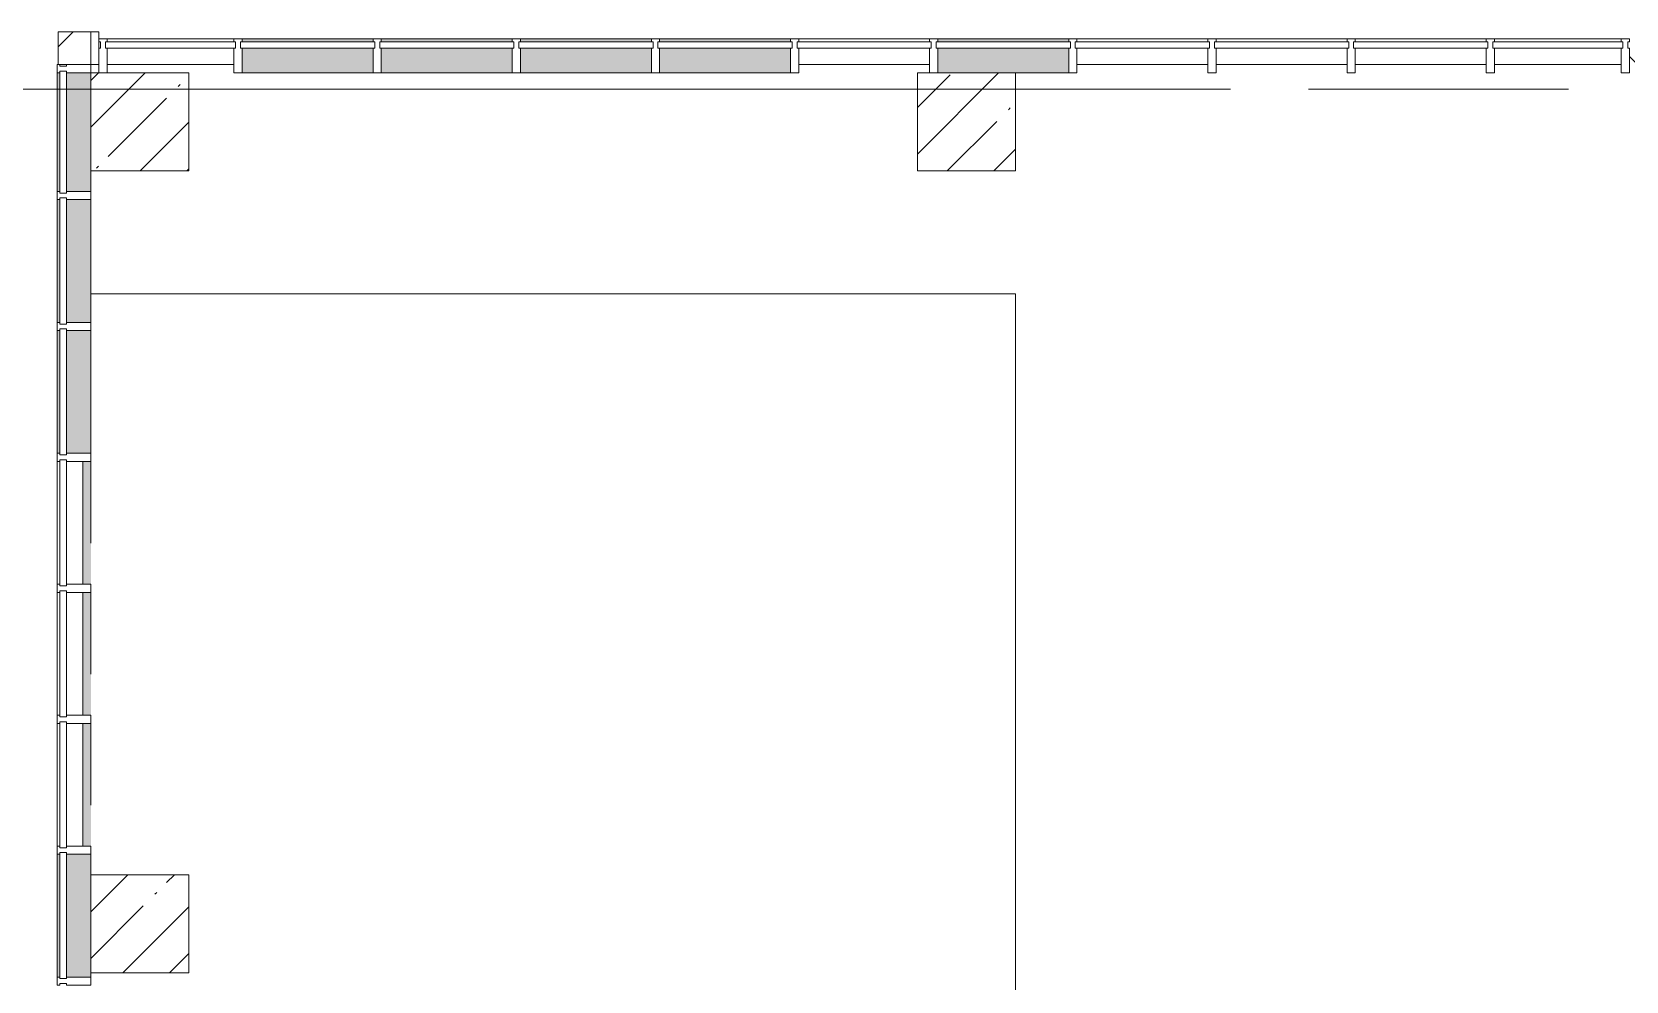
# Model space of a CAD drawing. Header units: millimetres. Extents: x 35363 to 232034, y -8553 to 29000.
# Drawn here: x 108724 to 118464, y 21550 to 27350 of the extents above; entities that cross this region are included whole.
import ezdxf

# ---------------------------------------------------------------- set-up
doc = ezdxf.new("R2010")
doc.units = ezdxf.units.MM
doc.linetypes.add('200_ШТРИХ__ш1_п0_6_', pattern=[800, 500, -300])
doc.linetypes.add('Осевая', pattern=[3175, 635, -476.25, 1587.5, -476.25])
for name, color, linetype, lineweight in [('A-DETL-MBND-1', 7, '200_ШТРИХ__ш1_п0_6_', 9), ('A-GLAZ-CURT-2', 7, 'Continuous', 5), ('A-GLAZ-CWMG-2', 7, 'Continuous', 5), ('A-WALL-2', 7, 'Continuous', 5), ('S-COLS-1', 7, 'Continuous', 5), ('Оси', 7, 'Continuous', 9), ('Оси-2', 7, 'Осевая', 9)]:
    doc.layers.add(name, color=color, linetype=linetype, lineweight=lineweight)
doc.layers.add('A-FLOR-1', color=7, linetype='Continuous', lineweight=5, true_color=0xaaaaaa)
doc.layers.add('A-GLAZ-CWMG-3', color=7, linetype='Continuous', lineweight=5, true_color=0x383e42)

# ---------------------------------------------------------------- blocks, each defined once
blk = doc.blocks.new('Прямоугольный импост - Импост структурный с накладкой - 190мм-22856805-2_6_2_птичка')
at = {"layer": 'A-GLAZ-CWMG-2'}
for p, q in [((0, 17), (-50, 17)), ((-50, 17), (-50, 0)), ((-50, 0), (-40, 0)), ((-40, 0), (-40, -40)), ((-10, -40), (-10, 0)), ((-10, 0), (-0.1, 0)), ((0, 11.1), (0, 17)), ((-40, -40), (-50, -40)), ((-50, -40), (-50, -190)), ((-0.1, -40), (-10, -40)), ((-50, -190), (0, -190))]:
    blk.add_line(p, q, dxfattribs=at)
blk = doc.blocks.new('Системная панель - Стекло - 40мм-22858580-2_6_2_птичка')
at = {"layer": 'A-GLAZ-CURT-2'}
for p, q in [((372.5, 40), (-372.5, 40)), ((-372.5, 40), (-372.5, 0)), ((-372.5, 0), (372.5, 0)), ((372.5, 0), (372.5, 40))]:
    blk.add_line(p, q, dxfattribs=at)
blk = doc.blocks.new('Системная панель - Стекло - 40мм-V78-2_6_2_птичка')
at = {"layer": 'A-GLAZ-CURT-2'}
for p, q in [((385, 40), (-385, 40)), ((-385, 40), (-385, 0)), ((-385, 0), (385, 0)), ((385, 0), (385, 40))]:
    blk.add_line(p, q, dxfattribs=at)
blk = doc.blocks.new('Прямоугольный импост - Импост структурный с накладкой - 190мм-22856798-2_6_2_птичка')
at = {"layer": 'A-GLAZ-CWMG-2'}
for p, q in [((-25, 0), (-25, 17)), ((-25, 17), (25, 17)), ((-15, 0), (-25, 0)), ((-15, -40), (-15, 0)), ((25, 0), (15, 0)), ((15, 0), (15, -40)), ((25, 17), (25, 0)), ((-25, -190), (-25, -40)), ((-25, -40), (-15, -40)), ((15, -40), (25, -40)), ((25, -40), (25, -190)), ((25, -190), (-25, -190))]:
    blk.add_line(p, q, dxfattribs=at)
blk = doc.blocks.new('Прямоугольный импост - Импост структурный с накладкой - 160мм-22858437-2_6_2_птичка')
at = {"layer": 'A-GLAZ-CWMG-2'}
for p, q in [((3854.1, 23925.1), (3854.1, 23175.1)), ((4011.1, 23925.1), (4011.1, 23175.1))]:
    blk.add_line(p, q, dxfattribs=at)
blk = doc.blocks.new('Системная панель - Стекло - 40мм-V79-2_6_2_птичка')
at = {"layer": 'A-GLAZ-CURT-2'}
for p, q in [((385, 40), (-385, 40)), ((-385, 40), (-385, 0)), ((-385, 0), (385, 0)), ((385, 0), (385, 40))]:
    blk.add_line(p, q, dxfattribs=at)
blk = doc.blocks.new('Системная панель - Стекло - 40мм-V80-2_6_2_птичка')
at = {"layer": 'A-GLAZ-CURT-2'}
h = blk.add_hatch(dxfattribs=at)
h.set_pattern_fill('FP_102', color=256, style=0, pattern_type=2)
h.set_pattern_definition([(135, (23850.1, -4371.1), (-1414.21, -1414.21), [1000, -3000]), (135, (24350.1, -5371.1), (-1414.21, -1414.21), [3000, -1000]), (135, (24850.1, -3371.1), (-1414.21, -1414.21), [1000, -3000])])
h.paths.add_polyline_path([(385, 40), (-385, 40), (-385, 0), (385, 0)])
for p, q in [((385, 40), (-385, 40)), ((-385, 40), (-385, 0)), ((-385, 0), (385, 0)), ((385, 0), (385, 40))]:
    blk.add_line(p, q, dxfattribs=at)
blk = doc.blocks.new('Системная панель - Стекло - 40мм-22856069-2_6_2_птичка')
at = {"layer": 'A-GLAZ-CURT-2'}
for p, q in [((397.5, 0), (-397.5, 0)), ((-397.5, 0), (-397.5, -40)), ((397.5, -40), (397.5, 0)), ((-397.5, -40), (397.5, -40))]:
    blk.add_line(p, q, dxfattribs=at)
blk = doc.blocks.new('Системная панель - Стекло - 40мм-22856070-2_6_2_птичка')
at = {"layer": 'A-GLAZ-CURT-2'}
h = blk.add_hatch(dxfattribs=at)
h.set_pattern_fill('FP_103', color=256, style=0, pattern_type=2)
h.set_pattern_definition([(45, (-9285, -26790), (-1414.21, 1414.21), [1000, -3000]), (45, (-10285, -27290), (-1414.21, 1414.21), [3000, -1000]), (45, (-8285, -27790), (-1414.21, 1414.21), [1000, -3000])])
h.paths.add_polyline_path([(410, -40), (410, 0), (-410, 0), (-410, -40)])
for p, q in [((410, 0), (-410, 0)), ((-410, 0), (-410, -40)), ((-410, -40), (410, -40)), ((410, -40), (410, 0))]:
    blk.add_line(p, q, dxfattribs=at)
blk = doc.blocks.new('Системная панель - Стекло - 40мм-V81-2_6_2_птичка')
at = {"layer": 'A-GLAZ-CURT-2'}
for p, q in [((410, 0), (-410, 0)), ((-410, 0), (-410, -40)), ((-410, -40), (410, -40)), ((410, -40), (410, 0))]:
    blk.add_line(p, q, dxfattribs=at)
blk = doc.blocks.new('Системная панель - Стекло - 40мм-22856305-2_6_2_птичка')
at = {"layer": 'A-GLAZ-CURT-2'}
h = blk.add_hatch(dxfattribs=at)
h.set_pattern_fill('FP_104', color=256, style=0, pattern_type=2)
h.set_pattern_definition([(45, (-11835.1, -26790), (-1414.21, 1414.21), [1000, -3000]), (45, (-12835.1, -27290), (-1414.21, 1414.21), [3000, -1000]), (45, (-10835.1, -27790), (-1414.21, 1414.21), [1000, -3000])])
h.paths.add_polyline_path([(410.1, -40), (410.1, 0), (-410.1, 0), (-410.1, -40), (84.4, -40)])
for p, q in [((410.1, 0), (-410.1, 0)), ((-410.1, 0), (-410.1, -40)), ((-410.1, -40), (410.1, -40)), ((410.1, -40), (410.1, 0))]:
    blk.add_line(p, q, dxfattribs=at)
blk = doc.blocks.new('Системная панель - Стекло - 40мм-V82-2_6_2_птичка')
at = {"layer": 'A-GLAZ-CURT-2'}
for p, q in [((410, 0), (-410, 0)), ((-410, 0), (-410, -40)), ((-410, -40), (410, -40)), ((410, -40), (410, 0))]:
    blk.add_line(p, q, dxfattribs=at)
blk = doc.blocks.new('Системная панель - Стекло - 40мм-V83-2_6_2_птичка')
at = {"layer": 'A-GLAZ-CURT-2'}
for p, q in [((397.5, 0), (-397.5, 0)), ((-397.5, 0), (-397.5, -40)), ((397.5, -40), (397.5, 0)), ((-397.5, -40), (397.5, -40))]:
    blk.add_line(p, q, dxfattribs=at)
blk = doc.blocks.new('Прямоугольный импост - Импост структурный с накладкой - 190мм-22856073-2_6_2_птичка')
at = {"layer": 'A-GLAZ-CWMG-2'}
for p, q in [((-50, 40), (-50, 190)), ((-50, 190), (0, 190)), ((0, 190), (0, 40)), ((-40, 40), (-50, 40)), ((-50, -17), (-50, 0)), ((-50, 0), (-40, 0)), ((-40, 0), (-40, 40)), ((-10, 40), (-10, 0)), ((0, 40), (-10, 40)), ((-10, 0), (0, 0)), ((0, 0), (0, -17)), ((0, -17), (-50, -17))]:
    blk.add_line(p, q, dxfattribs=at)
blk = doc.blocks.new('Прямоугольный импост - Импост структурный с накладкой - 160мм-22794259-2_6_2_птичка')
at = {"layer": 'A-GLAZ-CWMG-2'}
for p, q in [((4160, 27307), (4935, 27307)), ((4160, 27150), (4935, 27150))]:
    blk.add_line(p, q, dxfattribs=at)
blk = doc.blocks.new('Прямоугольный импост - Импост структурный с накладкой - 160мм-20149070-2_6_2_птичка')
at = {"layer": 'A-GLAZ-CWMG-2'}
for p, q in [((8385, 27307), (9185, 27307)), ((8385, 27150), (9185, 27150))]:
    blk.add_line(p, q, dxfattribs=at)
blk = doc.blocks.new('Прямоугольный импост - Импост структурный с накладкой - 160мм-22794460-2_6_2_птичка')
at = {"layer": 'A-GLAZ-CWMG-2'}
for p, q in [((10935, 27307), (11285, 27307)), ((10935, 27150), (11285, 27150))]:
    blk.add_line(p, q, dxfattribs=at)
blk = doc.blocks.new('Прямоугольный импост - Импост структурный с накладкой - 160мм-22794342-2_6_2_птичка')
at = {"layer": 'A-GLAZ-CWMG-2'}
for p, q in [((11285, 27307), (11735.3, 27307)), ((11285, 27150), (11735.3, 27150))]:
    blk.add_line(p, q, dxfattribs=at)
blk = doc.blocks.new('Прямоугольный импост - Импост структурный с накладкой - 190мм-22856065-2_6_2_птичка')
at = {"layer": 'A-GLAZ-CWMG-2'}
for p, q in [((-25, 40), (-25, 190)), ((-25, 190), (25, 190)), ((25, 190), (25, 40)), ((-15, 40), (-25, 40)), ((-25, -17), (-25, 0)), ((-25, 0), (-15, 0)), ((-15, 0), (-15, 40)), ((15, 40), (15, 0)), ((25, 40), (15, 40)), ((15, 0), (25, 0)), ((25, 0), (25, -17)), ((25, -17), (-25, -17))]:
    blk.add_line(p, q, dxfattribs=at)
blk = doc.blocks.new('Прямоугольный импост - Импост структурный с накладкой - 190мм-V84-2_6_2_птичка')
at = {"layer": 'A-GLAZ-CWMG-2'}
for p, q in [((-50, 190), (-50, 40)), ((0, 40), (0, 190)), ((-50, 40), (-40, 40)), ((-40, 0), (-50, 0)), ((-50, 0), (-50, -17)), ((-40, 40), (-40, 0)), ((-10, 0), (-10, 40)), ((-10, 40), (0, 40)), ((0, 0), (-10, 0)), ((0, -17), (0, 0)), ((-50, -17), (0, -17))]:
    blk.add_line(p, q, dxfattribs=at)
blk = doc.blocks.new('Системная панель - Стекло - 40мм-V109-2_6_2_птичка')
at = {"layer": 'A-GLAZ-CURT-2'}
h = blk.add_hatch(dxfattribs=at)
h.set_pattern_fill('FP_121', color=256, style=0, pattern_type=2)
h.set_pattern_definition([(135, (24650.1, -4371.1), (-1414.21, -1414.21), [1000, -3000]), (135, (25150.1, -5371.1), (-1414.21, -1414.21), [3000, -1000]), (135, (25650.1, -3371.1), (-1414.21, -1414.21), [1000, -3000])])
h.paths.add_polyline_path([(385, 40), (-385, 40), (-385, 0), (385, 0)])
for p, q in [((385, 40), (-385, 40)), ((-385, 40), (-385, 0)), ((-385, 0), (385, 0)), ((385, 0), (385, 40))]:
    blk.add_line(p, q, dxfattribs=at)
blk = doc.blocks.new('Прямоугольный импост - Импост структурный с накладкой - 190мм-V110-2_6_2_птичка')
at = {"layer": 'A-GLAZ-CWMG-3'}
for points in [[(3871.1, 24775.1), (3871.1, 25525.1), (3854.1, 25525.1), (3854.1, 24775.1)], [(4061.1, 24775.1), (4061.1, 25525.1), (3911.1, 25525.1), (3911.1, 24775.1)]]:
    blk.add_hatch(color=256, dxfattribs=at).paths.add_polyline_path(points)
at = {"layer": 'A-GLAZ-CWMG-2'}
for p, q in [((3854.1, 25525.1), (3854.1, 24775.1)), ((4061.1, 25525.1), (4061.1, 24775.1))]:
    blk.add_line(p, q, dxfattribs=at)
blk = doc.blocks.new('Системная панель - Стекло - 40мм-V111-2_6_2_птичка')
at = {"layer": 'A-GLAZ-CURT-2'}
for p, q in [((410, 0), (-410, 0)), ((-410, 0), (-410, -40)), ((-410, -40), (410, -40)), ((410, -40), (410, 0))]:
    blk.add_line(p, q, dxfattribs=at)
blk = doc.blocks.new('Прямоугольный импост - Импост структурный с накладкой - 190мм-23186024-2_6_2_птичка')
at = {"layer": 'A-GLAZ-CWMG-3'}
for points in [[(9597.3, 27290), (10035, 27290), (10035, 27307), (9235, 27307), (9235, 27290)], [(9597.3, 27100), (10035, 27100), (10035, 27250), (9235, 27250), (9235, 27100)]]:
    blk.add_hatch(color=256, dxfattribs=at).paths.add_polyline_path(points)
at = {"layer": 'A-GLAZ-CWMG-2'}
for p, q in [((9235, 27307), (10035, 27307)), ((9710, 27100), (10035, 27100))]:
    blk.add_line(p, q, dxfattribs=at)
blk = doc.blocks.new('Прямоугольный импост - Импост структурный с накладкой - 190мм-V112-2_6_2_птичка')
at = {"layer": 'A-GLAZ-CWMG-2'}
for p, q in [((-25, 40), (-25, 190)), ((25, 190), (25, 40)), ((-15, 40), (-25, 40)), ((-25, -17), (-25, 0)), ((-25, 0), (-15, 0)), ((-15, 0), (-15, 40)), ((15, 40), (15, 0)), ((25, 40), (15, 40)), ((15, 0), (25, 0)), ((25, 0), (25, -17)), ((25, -17), (-25, -17))]:
    blk.add_line(p, q, dxfattribs=at)
blk = doc.blocks.new('Системная панель - Стекло - 40мм-V113-2_6_2_птичка')
at = {"layer": 'A-GLAZ-CURT-2'}
for p, q in [((410, 0), (-410, 0)), ((-410, 0), (-410, -40)), ((-410, -40), (410, -40)), ((410, -40), (410, 0))]:
    blk.add_line(p, q, dxfattribs=at)
blk = doc.blocks.new('Прямоугольный импост - Импост структурный с накладкой - 190мм-V114-2_6_2_птичка')
at = {"layer": 'A-GLAZ-CWMG-3'}
for points in [[(7775.1, 27290), (8335, 27290), (8335, 27307), (7535, 27307), (7535, 27290)], [(7775.1, 27100), (8335, 27100), (8335, 27250), (7535, 27250), (7535, 27100)]]:
    blk.add_hatch(color=256, dxfattribs=at).paths.add_polyline_path(points)
at = {"layer": 'A-GLAZ-CWMG-2'}
for p, q in [((7535, 27307), (8335, 27307)), ((7535, 27100), (8335, 27100))]:
    blk.add_line(p, q, dxfattribs=at)
blk = doc.blocks.new('Системная панель - Стекло - 40мм-V141-2_6_2_птичка')
at = {"layer": 'A-GLAZ-CURT-2'}
for p, q in [((410, 0), (-410, 0)), ((-410, 0), (-410, -40)), ((-410, -40), (410, -40)), ((410, -40), (410, 0))]:
    blk.add_line(p, q, dxfattribs=at)
blk = doc.blocks.new('Системная панель - Стекло - 40мм-V142-2_6_2_птичка')
at = {"layer": 'A-GLAZ-CURT-2'}
for p, q in [((410, 0), (-410, 0)), ((-410, 0), (-410, -40)), ((-410, -40), (410, -40)), ((410, -40), (410, 0))]:
    blk.add_line(p, q, dxfattribs=at)
blk = doc.blocks.new('Прямоугольный импост - Импост структурный с накладкой - 190мм-22858574-2_6_2_птичка')
at = {"layer": 'A-GLAZ-CWMG-3'}
for points in [[(3871.1, 26375.1), (3871.1, 27100.1), (3854.1, 27100.1), (3854.1, 26375.1)], [(4061.1, 26375.1), (4060, 27100.1), (3911.1, 27100.1), (3911.1, 26375.1), (4060, 26375.1)]]:
    blk.add_hatch(color=256, dxfattribs=at).paths.add_polyline_path(points)
at = {"layer": 'A-GLAZ-CWMG-2'}
for p, q in [((3854.1, 27100.1), (3854.1, 26375.1)), ((4061.1, 26500), (4061.1, 26375.1))]:
    blk.add_line(p, q, dxfattribs=at)
blk = doc.blocks.new('BSC_Колонна _Прямоугольная - 200х200-22401950-2_6_2_птичка')
at = {"layer": 'S-COLS-1'}
h = blk.add_hatch(dxfattribs=at)
h.set_pattern_fill('FP_155', color=256, style=0, pattern_type=2)
h.set_pattern_definition([(45, (-3960, -27250), (-176.7767, 176.7767), [])])
h.paths.add_polyline_path([(100, -100), (100, 100), (-100, 100), (-100, -100)])
for p, q in [((100, 100), (-100, 100)), ((-100, 100), (-100, -100)), ((100, -100), (100, 100)), ((-100, -100), (100, -100))]:
    blk.add_line(p, q, dxfattribs=at)
blk = doc.blocks.new('Системная панель - Стекло - 40мм-V154-2_6_2_птичка')
at = {"layer": 'A-GLAZ-CURT-2'}
h = blk.add_hatch(dxfattribs=at)
h.set_pattern_fill('FP_156', color=256, style=0, pattern_type=2)
h.set_pattern_definition([(45, (-6735, -26790), (-1414.21, 1414.21), [1000, -3000]), (45, (-7735, -27290), (-1414.21, 1414.21), [3000, -1000]), (45, (-5735, -27790), (-1414.21, 1414.21), [1000, -3000])])
h.paths.add_polyline_path([(410, -40), (410, 0), (-410, 0), (-410, -40), (-282.1, -40)])
for p, q in [((410, 0), (-410, 0)), ((-410, 0), (-410, -40)), ((-410, -40), (410, -40)), ((410, -40), (410, 0))]:
    blk.add_line(p, q, dxfattribs=at)
blk = doc.blocks.new('Системная панель - Стекло - 40мм-V155-2_6_2_птичка')
at = {"layer": 'A-GLAZ-CURT-2'}
for p, q in [((385, 40), (-385, 40)), ((-385, 40), (-385, 0)), ((-385, 0), (385, 0)), ((385, 0), (385, 40))]:
    blk.add_line(p, q, dxfattribs=at)
blk = doc.blocks.new('BSC_Колонна _Прямоугольная - 600х600-V159-2_6_2_птичка')
at = {"layer": 'S-COLS-1'}
h = blk.add_hatch(dxfattribs=at)
h.set_pattern_fill('FP_159', color=256, style=0, pattern_type=2)
h.set_pattern_definition([(45, (-9410, -26800), (-285.123, 285.123), []), (45, (-9124.88, -26800), (-285.123, 285.123), [504.031, -100.806, 16.764, -84.042])])
h.paths.add_polyline_path([(-300, -300), (300, -300), (300, 300), (-300, 300), (-300, 291.2)])
for p, q in [((300, 300), (-300, 300)), ((-300, 300), (-300, -300)), ((300, -300), (300, 300)), ((-300, -300), (300, -300))]:
    blk.add_line(p, q, dxfattribs=at)
blk = doc.blocks.new('BSC_Колонна _Прямоугольная - 600х600-V160-2_6_2_птичка')
at = {"layer": 'S-COLS-1'}
h = blk.add_hatch(dxfattribs=at)
h.set_pattern_fill('FP_160', color=256, style=0, pattern_type=2)
h.set_pattern_definition([(45, (-4360, -26800), (-285.123, 285.123), []), (45, (-4074.88, -26800), (-285.123, 285.123), [504.031, -100.806, 16.764, -84.042])])
h.paths.add_polyline_path([(-229.3, -300), (300, -300), (300, 300), (-300, 300), (-300, -300)])
for p, q in [((300, 300), (-300, 300)), ((-300, 300), (-300, -300)), ((300, -300), (300, 300)), ((-300, -300), (300, -300))]:
    blk.add_line(p, q, dxfattribs=at)
blk = doc.blocks.new('BSC_Колонна _Прямоугольная - 600х600-V161-2_6_2_птичка')
at = {"layer": 'S-COLS-1'}
h = blk.add_hatch(dxfattribs=at)
h.set_pattern_fill('FP_162', color=256, style=0, pattern_type=2)
h.set_pattern_definition([(45, (-4360, -21900), (-285.123, 285.123), []), (45, (-4074.88, -21900), (-285.123, 285.123), [504.031, -100.806, 16.764, -84.042])])
h.paths.add_polyline_path([(-300, -300), (300, -300), (300, 300), (-300, 300)])
for p, q in [((300, 300), (-300, 300)), ((-300, 300), (-300, -300)), ((300, -300), (300, 300)), ((-300, -300), (300, -300))]:
    blk.add_line(p, q, dxfattribs=at)
blk = doc.blocks.new('Системная панель - Стекло - 40мм-V170-2_6_2_птичка')
at = {"layer": 'A-GLAZ-CURT-2'}
for p, q in [((385, 40), (-385, 40)), ((-385, 40), (-385, 0)), ((-385, 0), (385, 0)), ((385, 0), (385, 40))]:
    blk.add_line(p, q, dxfattribs=at)
blk = doc.blocks.new('Прямоугольный импост - Импост структурный с накладкой - 190мм-V171-2_6_2_птичка')
at = {"layer": 'A-GLAZ-CWMG-3'}
for points in [[(3871.1, 21575.1), (3871.1, 22325.1), (3854.1, 22325.1), (3854.1, 21575.1)], [(4061.1, 21575.1), (4060, 22325.1), (3911.1, 22325.1), (3911.1, 21575.1), (4060, 21575.1)]]:
    blk.add_hatch(color=256, dxfattribs=at).paths.add_polyline_path(points)
at = {"layer": 'A-GLAZ-CWMG-2'}
for p, q in [((3854.1, 22325.1), (3854.1, 21575.1)), ((4061.1, 22325.1), (4061.1, 22200)), ((4061.1, 21600), (4061.1, 21575.1))]:
    blk.add_line(p, q, dxfattribs=at)
blk = doc.blocks.new('Прямоугольный импост - Импост структурный с накладкой - 190мм-V190-2_6_2_птичка')
at = {"layer": 'A-DETL-MBND-1'}
blk.add_hatch(color=256, dxfattribs=at).paths.add_polyline_path([(4061.1, 23975.1), (4061.1, 24725.1), (4011.1, 24725.1), (4011.1, 23975.1)])
blk.add_line((4061.1, 24725.1), (4061.1, 23975.1), dxfattribs=at)

msp = doc.modelspace()

# ---------------------------------------------------------------- hatches: boundary and pattern name
at = {"layer": 'A-WALL-2'}
h = msp.add_hatch(dxfattribs=at)
h.set_pattern_fill('FP_93', color=256, style=0, pattern_type=2)
h.set_pattern_definition([(135, (105024.03, 0), (-176.7767, -176.7767), [])])
h.paths.add_polyline_path([(118734, 27150), (118734, 27350), (118484.3, 27350), (118484.3, 27150)])
h.paths.add_polyline_path([(109084, 27150), (109134, 27150), (109134, 27350), (109084, 27350)])

# ---------------------------------------------------------------- linework, layer by layer
at = {"layer": 'A-FLOR-1'}
for p, q in [((114734, 25750), (109085.1, 25750)), ((114734, 20770), (114734, 25750))]:
    msp.add_line(p, q, dxfattribs=at)
at = {"layer": 'A-WALL-2'}
for p, q in [((109134, 27350), (109084, 27350)), ((109134, 27150), (109134, 27350)), ((109084, 27150), (109134, 27150))]:
    msp.add_line(p, q, dxfattribs=at)
at = {"layer": 'Оси'}
msp.add_line((102913, 27000), (115413, 27000), dxfattribs=at)
at = {"layer": 'Оси-2'}
msp.add_line((115413, 27000), (126384, 27000), dxfattribs=at)

# ---------------------------------------------------------------- block references
at = {"layer": 'A-DETL-MBND-1'}
for p in [(105024, 0), (105024, -800), (105024, -1600)]:
    msp.add_blockref('Прямоугольный импост - Импост структурный с накладкой - 190мм-V190-2_6_2_птичка', p, dxfattribs=at)
at = {"layer": 'A-GLAZ-CURT-2'}
for name, p in [('Системная панель - Стекло - 40мм-22856069-2_6_2_птичка', (109571.5, 27290)), ('Системная панель - Стекло - 40мм-V142-2_6_2_птичка', (110409, 27290)), ('Системная панель - Стекло - 40мм-V154-2_6_2_птичка', (111259, 27290)), ('Системная панель - Стекло - 40мм-V141-2_6_2_птичка', (112109, 27290)), ('Системная панель - Стекло - 40мм-V113-2_6_2_птичка', (112959, 27290)), ('Системная панель - Стекло - 40мм-22856070-2_6_2_птичка', (113809, 27290)), ('Системная панель - Стекло - 40мм-V111-2_6_2_птичка', (114659, 27290)), ('Системная панель - Стекло - 40мм-V81-2_6_2_птичка', (115509, 27290)), ('Системная панель - Стекло - 40мм-22856305-2_6_2_птичка', (116359.2, 27290)), ('Системная панель - Стекло - 40мм-V82-2_6_2_птичка', (117209.3, 27290)), ('Системная панель - Стекло - 40мм-V83-2_6_2_птичка', (118046.8, 27290))]:
    msp.add_blockref(name, p, dxfattribs=at)
at = {"layer": 'A-GLAZ-CURT-2', "rotation": 269.9999999999999}
for name, p in [('Системная панель - Стекло - 40мм-22858580-2_6_2_птичка', (108895.1, 26737.6)), ('Системная панель - Стекло - 40мм-V155-2_6_2_птичка', (108895.1, 25950.1)), ('Системная панель - Стекло - 40мм-V109-2_6_2_птичка', (108895.1, 25150.1)), ('Системная панель - Стекло - 40мм-V80-2_6_2_птичка', (108895.1, 24350.1)), ('Системная панель - Стекло - 40мм-V78-2_6_2_птичка', (108895.1, 23550.1)), ('Системная панель - Стекло - 40мм-V79-2_6_2_птичка', (108895.1, 22750.1)), ('Системная панель - Стекло - 40мм-V170-2_6_2_птичка', (108895.1, 21950.1))]:
    msp.add_blockref(name, p, dxfattribs=at)
at = {"layer": 'A-GLAZ-CWMG-2'}
for name, p, rotation in [('Прямоугольный импост - Импост структурный с накладкой - 190мм-V84-2_6_2_птичка', (109134, 27290), 180), ('Прямоугольный импост - Импост структурный с накладкой - 190мм-22856805-2_6_2_птичка', (108895.1, 27150.1), 89.99999999999991)]:
    msp.add_blockref(name, p, dxfattribs=dict(at, rotation=rotation))
for name, p in [('Прямоугольный импост - Импост структурный с накладкой - 160мм-22794259-2_6_2_птичка', (105024, 0)), ('Прямоугольный импост - Импост структурный с накладкой - 190мм-V114-2_6_2_птичка', (102474, 0)), ('Прямоугольный импост - Импост структурный с накладкой - 190мм-V114-2_6_2_птичка', (103324, 0)), ('Прямоугольный импост - Импост структурный с накладкой - 190мм-V114-2_6_2_птичка', (104174, 0)), ('Прямоугольный импост - Импост структурный с накладкой - 190мм-V114-2_6_2_птичка', (105024, 0)), ('Прямоугольный импост - Импост структурный с накладкой - 160мм-20149070-2_6_2_птичка', (105024, 0)), ('Прямоугольный импост - Импост структурный с накладкой - 190мм-23186024-2_6_2_птичка', (105024, 0)), ('Прямоугольный импост - Импост структурный с накладкой - 160мм-20149070-2_6_2_птичка', (106724, 0)), ('Прямоугольный импост - Импост структурный с накладкой - 160мм-22794460-2_6_2_птичка', (105024, 0)), ('Прямоугольный импост - Импост структурный с накладкой - 160мм-22794342-2_6_2_птичка', (105024, 0)), ('Прямоугольный импост - Импост структурный с накладкой - 160мм-20149070-2_6_2_птичка', (108424.3, 0)), ('Прямоугольный импост - Импост структурный с накладкой - 160мм-22794259-2_6_2_птичка', (113499.3, 0)), ('Прямоугольный импост - Импост структурный с накладкой - 190мм-22858574-2_6_2_птичка', (105024, 0)), ('Прямоугольный импост - Импост структурный с накладкой - 190мм-V110-2_6_2_птичка', (105024, 800)), ('Прямоугольный импост - Импост структурный с накладкой - 190мм-V110-2_6_2_птичка', (105024, 0)), ('Прямоугольный импост - Импост структурный с накладкой - 160мм-22858437-2_6_2_птичка', (105024, 800)), ('Прямоугольный импост - Импост структурный с накладкой - 160мм-22858437-2_6_2_птичка', (105024, 0)), ('Прямоугольный импост - Импост структурный с накладкой - 160мм-22858437-2_6_2_птичка', (105024, -800)), ('Прямоугольный импост - Импост структурный с накладкой - 190мм-V171-2_6_2_птичка', (105024, 0))]:
    msp.add_blockref(name, p, dxfattribs=at)
at = {"layer": 'A-GLAZ-CWMG-2', "extrusion": (0, 0, -1)}
for name, p, rotation in [('Прямоугольный импост - Импост структурный с накладкой - 190мм-22856065-2_6_2_птичка', (-109984, 27290), 180), ('Прямоугольный импост - Импост структурный с накладкой - 190мм-22856065-2_6_2_птичка', (-110834, 27290), 180), ('Прямоугольный импост - Импост структурный с накладкой - 190мм-22856065-2_6_2_птичка', (-111684, 27290), 180), ('Прямоугольный импост - Импост структурный с накладкой - 190мм-22856065-2_6_2_птичка', (-112534, 27290), 180), ('Прямоугольный импост - Импост структурный с накладкой - 190мм-22856065-2_6_2_птичка', (-113384, 27290), 180), ('Прямоугольный импост - Импост структурный с накладкой - 190мм-V112-2_6_2_птичка', (-114234, 27290), 180), ('Прямоугольный импост - Импост структурный с накладкой - 190мм-22856065-2_6_2_птичка', (-115084, 27290), 180), ('Прямоугольный импост - Импост структурный с накладкой - 190мм-22856065-2_6_2_птичка', (-115934, 27290), 180), ('Прямоугольный импост - Импост структурный с накладкой - 190мм-22856065-2_6_2_птичка', (-116784.3, 27290), 180), ('Прямоугольный импост - Импост структурный с накладкой - 190мм-22856065-2_6_2_птичка', (-117634.3, 27290), 180), ('Прямоугольный импост - Импост структурный с накладкой - 190мм-22856073-2_6_2_птичка', (-118484.3, 27290), 180), ('Прямоугольный импост - Импост структурный с накладкой - 190мм-22856798-2_6_2_птичка', (-108895.1, 26350.1), 270.0000000000001), ('Прямоугольный импост - Импост структурный с накладкой - 190мм-22856798-2_6_2_птичка', (-108895.1, 25550.1), 270.0000000000001), ('Прямоугольный импост - Импост структурный с накладкой - 190мм-22856798-2_6_2_птичка', (-108895.1, 24750.1), 270.0000000000001), ('Прямоугольный импост - Импост структурный с накладкой - 190мм-22856798-2_6_2_птичка', (-108895.1, 23950.1), 270.0000000000001), ('Прямоугольный импост - Импост структурный с накладкой - 190мм-22856798-2_6_2_птичка', (-108895.1, 23150.1), 270.0000000000001), ('Прямоугольный импост - Импост структурный с накладкой - 190мм-22856798-2_6_2_птичка', (-108895.1, 22350.1), 270.0000000000001), ('Прямоугольный импост - Импост структурный с накладкой - 190мм-22856798-2_6_2_птичка', (-108895.1, 21550.1), 270.0000000000001)]:
    msp.add_blockref(name, p, dxfattribs=dict(at, rotation=rotation))
at = {"layer": 'S-COLS-1'}
for name, p in [('BSC_Колонна _Прямоугольная - 200х200-22401950-2_6_2_птичка', (108984, 27250)), ('BSC_Колонна _Прямоугольная - 600х600-V160-2_6_2_птичка', (109384, 26800)), ('BSC_Колонна _Прямоугольная - 600х600-V159-2_6_2_птичка', (114434, 26800)), ('BSC_Колонна _Прямоугольная - 600х600-V161-2_6_2_птичка', (109384, 21900))]:
    msp.add_blockref(name, p, dxfattribs=at)

doc.saveas('drawing.dxf')
